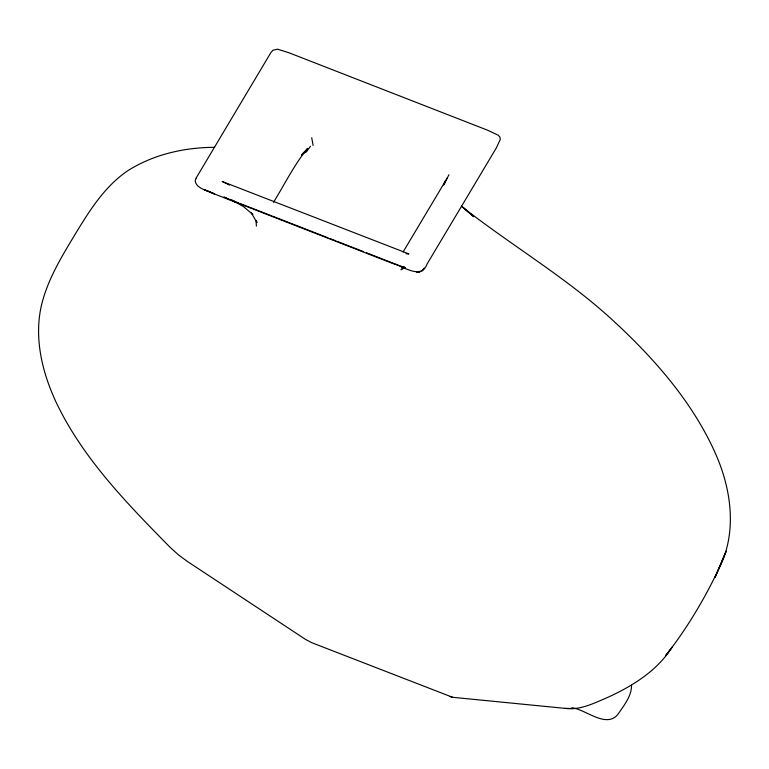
<?xml version="1.0" encoding="UTF-8"?>
<svg xmlns="http://www.w3.org/2000/svg" width="769" height="769" viewBox="0 0 769 769"><rect width="100%" height="100%" fill="white"/><g stroke="black" fill="none" stroke-linecap="round" stroke-linejoin="round"><path stroke-width="1.15" d="M444.424 184.454L444.876 181.224L443.732 184.877M443.828 184.8L448.923 174.755M447.462 177.639L403.081 252.021M273.466 202.305C284.741 184.281 294.085 164.787 307.677 148.34L301.621 154.953M301.861 154.713L304.332 152.175L303.101 153.416L306.61 151.57L310.484 146.264M403.167 268.035L400.985 269.784L404.677 267.179L402.687 267.785L404.946 267.727M304.495 152.166L306.61 151.57M214.599 147.321C184.118 147.446 153.223 154.482 127.318 171.006C105.776 185.848 91.376 207.832 77.89 229.748C63.51 253.674 48.005 277.878 41.449 305.312C34.326 336.178 41.257 368.313 53.705 396.852L55.06 400.005C81.697 457.276 126.568 503.022 170.314 547.528L178.908 555.237L187.463 561.495L305.303 639.27L311.666 642.663L452.585 697.291L565.167 708.374L572.972 708.48M565.167 708.374C580.153 710.431 593.851 703.231 607.202 697.627C632.262 686.208 657.091 670.991 672.058 647.2L665.57 655.774C686.611 628.994 704.279 599.436 718.89 568.704C737.481 532.6 731.415 488.94 715.266 453.143L713.892 449.99C691.418 401.456 655.794 360.469 617.017 324.191L615.806 323.105C568.781 278.964 512.615 246.388 462.121 206.803M406.042 253.741L408.973 253.953L222.193 181.484L229.508 185.06M404.763 267.535L400.918 266.439L405.244 267.785L399.813 265.776M449.855 696.483L452.585 697.291M571.925 707.778C585.67 709.153 606.952 729.598 618.545 713.497C624.168 704.981 631.753 695.955 631.522 685.227M229.864 199.555L238.582 202.949M239.668 203.372L272.159 216.031M273.226 216.445L314.021 232.344M315.098 232.767L328.007 237.794M330.161 238.63L335.534 240.726M336.611 241.149L363.362 251.569M366.553 252.818L372.936 255.308M374.003 255.721L388.653 261.441M389.662 261.835L398.727 265.372M228.854 199.142L223.827 197.056L235.112 201.814L232.036 200.2L243.36 206.505L252.828 214.493L251.328 212.984L257 222.568L256.058 220.309L256.385 226.096M461.41 206.054L473.714 216.704L462.111 206.582M311.724 137.689L313.108 145.514M196.143 178.014L195.172 180.84C196.614 189.482 208.389 190.241 214.532 193.999L393.094 263.623C403.1 266.093 421.258 280.31 427.122 263.93L496.236 148.109L500.283 139.468L499.946 137.161L498.245 135.219L487.623 130.221L288.99 52.782L277.513 49.158L273.014 50.216L270.89 52.571L196.143 178.014M726.119 551.315L715.074 577.356L726.119 551.315M424.305 268.256L421.912 270.919L424.305 268.256M419.922 271.861L416.769 271.995L419.922 271.861M214.532 193.999L204.218 189.674L214.532 193.999"/></g></svg>
